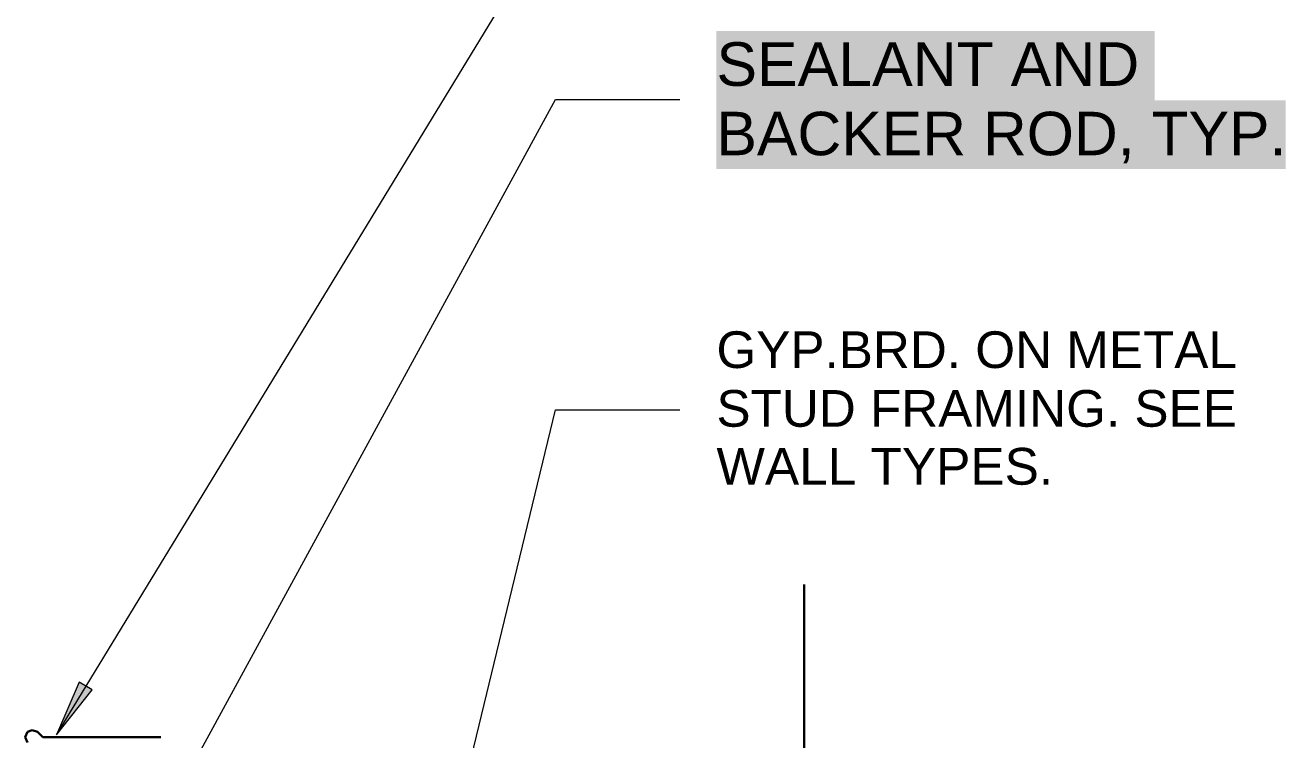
# Model space of a CAD drawing. Header units: inches. Extents: x -6061 to 13621, y -296 to 7483.
# Drawn here: x 13145.6 to 13278.1, y -4.3 to 70.7 of the extents above; entities that cross this region are included whole.
import ezdxf

# ---------------------------------------------------------------- set-up
doc = ezdxf.new("R2010")
doc.units = ezdxf.units.IN
doc.header["$MEASUREMENT"] = 0
doc.layers.get('0').update_dxf_attribs({"linetype": 'CONTINUOUS'})
doc.styles.add('Arial$001H0', font='arial.ttf')

msp = doc.modelspace()

# ---------------------------------------------------------------- hatches: boundary and pattern name
at = {"true_color": 0xffffff}
for points in [[(13218.28650654333, 62.8091271846979), (13264.33822011225, 62.8091271846979), (13264.33822011225, 70.09736247881551), (13218.28650654333, 70.09736247881551)], [(13218.28650654333, 55.60098238831779), (13278.11378572311, 55.60098238831779), (13278.11378572311, 62.8091271846979), (13218.28650654333, 62.8091271846979)]]:
    msp.add_hatch(color=7, dxfattribs=at).paths.add_polyline_path(points)
at = {"true_color": 0x000007}
msp.add_hatch(color=7, dxfattribs=at).paths.add_polyline_path([(13148.92813550261, -3.826166932949207), (13152.69238889628, 0.8991724335666049), (13151.33085043474, 1.700077410942185)])

# ---------------------------------------------------------------- linework, layer by layer
at = {"color": 7, "linetype": 'Continuous', "lineweight": 9, "true_color": 0x000007}
for p, q in [((13148.92813550261, -3.826166932949207), (13201.38741152071, 82.19102763718655)), ((13150.69012645284, -30.01575969313024), (13201.38741152071, 62.8892176824354)), ((13201.38741152071, 62.8892176824354), (13214.44216265193, 62.8892176824354)), ((13188.33266038949, -23.52842937638815), (13201.38741152071, 30.2923851032499)), ((13201.38741152071, 30.2923851032499), (13214.44216265193, 30.2923851032499))]:
    msp.add_line(p, q, dxfattribs=at)
at = {"color": 7, "linetype": 'Continuous', "lineweight": 30, "true_color": 0x000007}
for p, q in [((13227.49691378315, 2.901434877005528), (13227.49691378315, 11.95166112134939)), ((13227.49691378315, 2.901434877005528), (13227.49691378315, -40.5877053944877)), ((13145.88469658858, -3.505804941999003), (13145.64442509537, -4.066438426161909)), ((13146.36523957501, -3.345623946523887), (13145.88469658858, -3.505804941999003)), ((13146.92587305917, -3.505804941999003), (13146.36523957501, -3.345623946523887)), ((13147.48650654334, -4.066438426161909), (13146.92587305917, -3.505804941999003)), ((13145.64442509537, -4.066438426161909), (13145.88469658858, -4.627071910324815)), ((13159.90053369266, -4.066438426161909), (13147.48650654334, -4.066438426161909))]:
    msp.add_line(p, q, dxfattribs=at)
at = {"color": 7, "linetype": 'Continuous', "lineweight": 9, "true_color": 0x000007}
msp.add_lwpolyline([(13148.92813550261, -3.826166932949207), (13152.69238889628, 0.8991724335666049), (13151.33085043474, 1.700077410942185)], close=True, dxfattribs=at)

# ---------------------------------------------------------------- texts
at = {"color": 7, "true_color": 0x000007, "style": 'Arial$001H0'}
for s, height, p in [('SEALANT AND ', 4.578863695062105, (13218.28601406384, 64.33074270346259)), ('BACKER ROD, TYP.', 4.565776520340155, (13218.28601406384, 57.04250122764006)), ('GYP.BRD. ON METAL ', 3.850306047043452, (13218.28601406384, 34.69725355039645)), ('STUD FRAMING. SEE ', 3.850140905785136, (13218.28601406384, 28.53028772987682)), ('WALL TYPES.', 3.862552752016455, (13218.28601406384, 22.44341166366047))]:
    msp.add_text(s, height=height, dxfattribs=at).set_placement(p)

doc.saveas('drawing.dxf')
